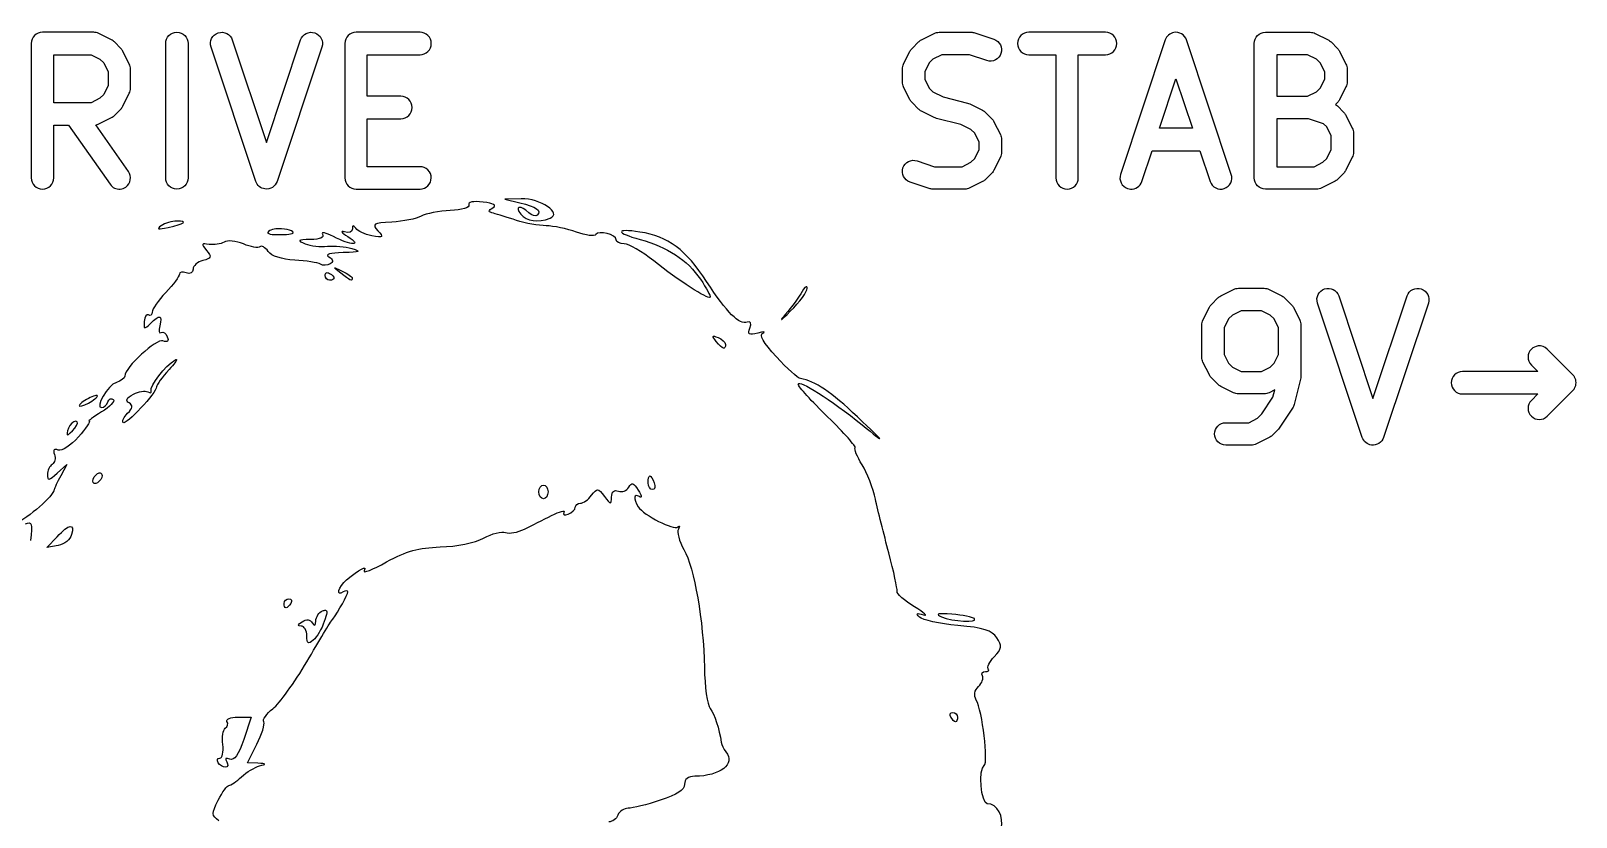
# Model space of a CAD drawing. Header units: millimetres. Extents: x 3 to 110, y 3 to 41.
# Drawn here: x 75.32 to 109.82, y 23.66 to 41.21 of the extents above; entities that cross this region are included whole.
import ezdxf

# ---------------------------------------------------------------- set-up
doc = ezdxf.new("R2010")
doc.units = ezdxf.units.MM
doc.layers.add('1', color=7, linetype='CONTINUOUS')

msp = doc.modelspace()

# ---------------------------------------------------------------- linework, layer by layer
at = {"layer": '1', "color": 7}
for points in [[(76.725377, 41.178128), (75.582813, 41.178128), (75.582813, 41.178128)], [(77.123286, 41.008632), (76.837516, 41.151776)], [(84.011229, 41.178128), (82.582895, 41.178128), (82.582895, 41.178128)], [(95.203892, 41.008817), (95.489642, 41.151565)], [(95.601369, 41.177918), (96.315613, 41.177918)], [(96.394587, 41.165119), (96.823336, 41.022366)], [(99.3157, 41.178128), (98.45839, 41.178128), (97.601596, 41.178128), (97.601596, 41.178128)], [(102.88709, 41.177918), (103.88709, 41.177918)], [(103.998811, 41.151565), (104.284561, 41.008817)], [(75.3327, 40.928015), (75.3327, 39.356537), (75.3327, 37.927687)], [(77.331024, 40.818978), (77.188399, 40.962122)], [(77.520676, 40.468095), (77.37805, 40.753868)], [(78.332883, 37.927926), (78.332883, 40.927921)], [(78.832879, 40.927921), (78.832879, 37.927926)], [(80.345701, 37.848873), (79.345707, 40.848864)], [(79.820046, 41.006973), (80.582873, 38.7185), (81.3457, 41.006973)], [(81.82004, 40.848864), (80.820045, 37.848873)], [(82.332781, 40.928015), (82.332781, 39.499681), (82.332781, 37.927687)], [(94.806474, 40.468141), (94.949225, 40.753891)], [(94.995935, 40.81879), (95.138683, 40.961789)], [(100.649986, 41.00708), (99.650047, 38.006752)], [(102.124312, 38.006752), (101.124373, 41.00708)], [(102.637094, 37.927926), (102.637094, 39.499424), (102.637094, 40.927921)], [(104.349613, 40.961947), (104.492617, 40.818942)], [(104.539488, 40.753891), (104.682233, 40.468141)], [(83.58283, 39.749279), (82.833008, 39.749279), (82.833008, 40.677901), (84.011229, 40.677901)], [(96.665394, 40.547973), (96.275088, 40.677919), (95.660335, 40.677919), (95.463777, 40.579728), (95.378413, 40.494216), (95.280118, 40.297451), (95.280118, 40.129686), (95.378385, 39.933159), (95.463777, 39.847617), (95.688602, 39.735304), (96.233549, 39.598946)], [(97.601596, 40.677901), (98.208792, 40.677901), (98.208792, 37.927687)], [(98.708504, 37.927687), (98.708504, 40.677901), (99.3157, 40.677901)], [(77.547031, 39.928079), (77.547031, 40.356475)], [(94.780122, 40.070672), (94.780122, 40.356422)], [(104.708586, 40.356422), (104.708586, 40.070672)], [(77.37805, 39.530686), (77.520676, 39.816456)], [(94.949263, 39.673371), (94.806512, 39.958866)], [(104.682195, 39.958866), (104.539447, 39.673371)], [(77.18788, 39.322432), (77.331024, 39.465058)], [(95.138683, 39.465551), (94.995935, 39.608555)], [(95.489642, 39.275777), (95.203892, 39.418528)], [(96.284587, 39.580069), (96.570337, 39.437319)], [(96.635549, 39.390296), (96.778294, 39.247291)], [(104.492617, 39.608398), (104.450641, 39.566422)], [(104.492617, 39.533199), (104.635363, 39.390448)], [(75.832927, 37.927687), (75.832927, 39.106423), (76.166756, 39.106423), (77.09228, 37.784543)], [(77.502073, 38.071347), (76.773437, 39.112108)], [(76.837516, 39.132778), (77.123286, 39.275922)], [(84.011229, 38.1778), (82.833008, 38.1778), (82.833008, 39.249567), (83.58283, 39.249567)], [(95.109135, 38.307858), (95.499162, 38.177927), (96.113897, 38.177927), (96.310455, 38.276119), (96.395882, 38.361696), (96.494366, 38.55849), (96.494366, 38.725858), (96.395882, 38.922652), (96.310455, 39.008229), (96.085629, 39.120543), (95.540681, 39.2569)], [(96.824928, 39.182555), (96.96793, 38.896805)], [(104.682233, 39.325396), (104.824984, 39.039647)], [(96.994364, 38.784923), (96.994364, 38.499425)], [(104.851336, 38.927925), (104.851336, 38.499425)], [(96.96793, 38.387546), (96.824928, 38.101796)], [(100.124435, 37.848622), (100.353362, 38.534883), (101.420997, 38.534883), (101.649922, 37.848622)], [(104.824984, 38.387706), (104.682233, 38.101956)], [(96.778294, 38.037057), (96.635549, 37.894057)], [(104.635523, 38.037057), (104.492775, 37.894057)], [(82.582895, 37.678089), (84.011229, 37.678089)], [(95.379604, 37.690743), (94.951104, 37.833491)], [(96.172868, 37.677929), (95.458618, 37.677929)], [(96.570337, 37.847029), (96.284587, 37.704281)], [(104.030089, 37.677929), (102.88709, 37.677929)], [(104.427565, 37.847029), (104.141816, 37.704281)], [(86.268656, 37.46267), (85.903293, 37.451819), (86.238679, 37.372754)], [(101.680351, 35.10395), (101.823347, 35.246954)], [(101.888321, 35.293786), (102.173819, 35.436532)], [(102.285622, 35.462925), (102.857121, 35.462925)], [(102.968843, 35.436572), (103.254592, 35.293824)], [(103.319804, 35.246796), (103.462555, 35.103797)], [(104.522785, 35.29198), (105.285612, 33.003507), (106.048439, 35.29198)], [(101.490732, 34.753148), (101.633478, 35.038898)], [(103.509186, 35.039058), (103.652186, 34.753308)], [(105.04844, 32.133881), (104.048446, 35.133871)], [(106.522778, 35.133871), (105.522784, 32.133881)], [(101.464375, 33.927179), (101.464375, 34.641429)], [(103.678617, 34.641429), (103.678617, 33.926676), (103.678617, 33.498682)], [(101.633478, 33.529708), (101.490732, 33.815457)], [(109.748125, 33.532611), (109.177103, 34.104151)], [(101.823507, 33.321746), (101.680503, 33.464496)], [(108.823119, 33.750685), (108.96833, 33.605476), (107.285748, 33.605476)], [(109.788434, 33.479901), (109.787916, 33.480935), (109.786367, 33.483518)], [(102.173659, 33.132155), (101.888163, 33.275152)], [(102.000126, 32.462935), (102.512403, 32.462935), (102.709062, 32.561182), (102.805816, 32.657933), (103.053595, 33.029816), (103.094964, 33.195147), (102.969005, 33.132114)], [(103.671142, 33.437996), (103.528142, 32.866497)], [(109.177103, 32.607605), (109.748125, 33.179145)], [(109.785849, 33.22772), (109.787916, 33.230821), (109.78895, 33.233923)], [(109.812722, 33.29025), (109.812722, 33.290765), (109.812722, 33.291799)], [(109.82099, 33.352261), (109.821505, 33.355878), (109.82099, 33.359495)], [(102.857121, 33.105683), (102.285622, 33.105683)], [(103.49367, 32.788565), (103.208171, 32.36007)], [(107.285748, 33.105765), (108.967812, 33.105765), (108.823119, 32.961071)], [(102.968843, 32.132036), (102.683093, 31.989289)], [(103.176899, 32.321911), (103.033895, 32.178907)], [(102.571371, 31.962936), (102.000126, 31.962936)], [(75.910628, 31.335919), (76.128724, 31.529189), (75.990215, 31.27546)], [(75.931821, 29.723617), (75.681711, 29.675558), (75.908062, 29.916887)], [(79.943985, 25.890264), (80.244736, 25.890264), (80.077811, 25.395206)], [(80.389436, 24.862939), (80.158429, 24.874308), (80.367714, 25.284618)]]:
    msp.add_lwpolyline(points, dxfattribs=at)
for points in [[(100.842738, 41.173996)], [(75.832927, 40.677901), (76.666467, 40.677901), (76.863353, 40.579718), (76.949136, 40.493935), (77.047322, 40.297565), (77.047322, 39.986989), (76.949136, 39.790101), (76.863353, 39.704836), (76.666467, 39.60665), (75.832927, 39.60665), (75.832927, 40.677901)], [(103.137092, 39.749421), (103.828121, 39.749421), (104.02478, 39.847668), (104.110378, 39.933263), (104.20859, 40.129686), (104.20859, 40.297451), (104.110348, 40.494112), (104.02478, 40.579672), (103.828121, 40.677919), (103.137092, 40.677919)], [(100.887178, 40.137367), (101.254599, 39.03511), (100.51976, 39.03511), (100.887178, 40.137367)], [(103.137092, 38.177927), (103.971123, 38.177927), (104.167681, 38.276119), (104.253045, 38.36163), (104.35134, 38.558396), (104.35134, 38.868956), (104.253093, 39.065616), (104.180777, 39.137932), (103.846496, 39.249425), (103.137092, 39.249425)], [(78.58288, 37.677929)], [(80.548296, 37.680385)], [(85.169499, 37.389806)], [(86.268656, 37.46267)], [(78.579715, 36.963476)], [(80.79147, 36.789327)], [(82.101976, 35.922199)], [(81.920076, 35.809026)], [(92.646561, 35.4969)], [(102.344733, 33.605679), (102.798056, 33.605679), (102.994748, 33.704114), (103.080186, 33.789552), (103.178621, 33.986247), (103.178621, 34.582364), (103.080135, 34.779158), (102.994713, 34.864735), (102.798152, 34.962926), (102.344639, 34.962926), (102.148216, 34.864715), (102.06262, 34.77912), (101.964378, 34.582458), (101.964378, 33.986148), (102.062569, 33.789588), (102.14818, 33.704129)], [(90.552625, 34.388959)], [(108.971947, 34.175464)], [(78.574556, 33.871162)], [(76.750388, 33.064496)], [(76.3256, 32.494505)], [(105.251035, 31.965392)], [(76.881648, 31.340571)], [(86.766813, 31.071855)], [(88.763065, 31.099242)], [(89.143403, 31.27546)], [(76.198468, 30.147362)], [(81.083438, 28.531961)], [(81.900444, 28.277197)], [(95.595709, 28.19348)], [(79.943985, 25.890264)], [(95.904742, 25.992068)]]:
    msp.add_lwpolyline(points, close=True, dxfattribs=at)
for points in [[(75.40593, 41.104898), (75.35902, 41.057988), (75.332676, 40.994356), (75.3327, 40.928015)], [(75.582813, 41.178128), (75.516472, 41.178152), (75.452841, 41.151809), (75.40593, 41.104898)], [(76.837516, 41.151776), (76.802697, 41.169169), (76.764298, 41.178192), (76.725377, 41.178128)], [(78.332883, 40.927921), (78.332884, 41.06599), (78.444811, 41.177916), (78.58288, 41.177918)], [(78.58288, 41.177918), (78.720949, 41.177918), (78.832877, 41.065991), (78.832879, 40.927921)], [(79.345707, 40.848864), (79.302046, 40.979849), (79.372837, 41.121427), (79.503821, 41.165088)], [(79.503821, 41.165088), (79.634807, 41.208748), (79.776385, 41.137958), (79.820046, 41.006973)], [(81.3457, 41.006973), (81.389361, 41.137958), (81.53094, 41.208748), (81.661925, 41.165088)], [(81.661925, 41.165088), (81.79291, 41.121427), (81.8637, 40.979849), (81.82004, 40.848864)], [(82.406011, 41.104898), (82.359101, 41.057988), (82.332757, 40.994356), (82.332781, 40.928015)], [(82.582895, 41.178128), (82.516553, 41.178152), (82.452922, 41.151809), (82.406011, 41.104898)], [(84.188119, 41.104905), (84.141207, 41.151817), (84.077572, 41.178159), (84.011229, 41.178128)], [(84.261342, 40.928015), (84.261373, 40.994358), (84.235031, 41.057993), (84.188119, 41.104905)], [(95.489642, 41.151565), (95.524336, 41.168896), (95.562587, 41.177917), (95.601369, 41.177918)], [(96.315613, 41.177918), (96.342454, 41.177918), (96.36912, 41.173596), (96.394587, 41.165119)], [(97.424705, 41.104905), (97.377793, 41.057993), (97.351452, 40.994358), (97.351482, 40.928015)], [(97.601596, 41.178128), (97.535252, 41.178159), (97.471617, 41.151817), (97.424705, 41.104905)], [(99.49259, 41.104905), (99.445679, 41.151817), (99.382044, 41.178159), (99.3157, 41.178128)], [(99.565814, 40.928015), (99.565844, 40.994358), (99.539502, 41.057993), (99.49259, 41.104905)], [(100.842738, 41.173996), (100.752813, 41.157762), (100.678907, 41.093762), (100.649986, 41.00708)], [(101.124373, 41.00708), (101.085037, 41.12499), (100.965056, 41.196099), (100.842738, 41.173996)], [(102.637094, 40.927921), (102.637109, 41.065984), (102.749027, 41.177902), (102.88709, 41.177918)], [(103.88709, 41.177918), (103.92587, 41.177917), (103.964119, 41.168895), (103.998811, 41.151565)], [(77.188399, 40.962122), (77.169332, 40.98102), (77.147346, 40.996725), (77.123286, 41.008632)], [(77.37805, 40.753868), (77.365986, 40.777963), (77.350106, 40.79995), (77.331024, 40.818978)], [(84.011229, 40.677901), (84.077572, 40.677871), (84.141207, 40.704213), (84.188119, 40.751124)], [(84.188119, 40.751124), (84.235031, 40.798036), (84.261373, 40.861671), (84.261342, 40.928015)], [(94.949225, 40.753891), (94.961212, 40.777889), (94.976984, 40.799803), (94.995935, 40.81879)], [(95.138683, 40.961789), (95.15774, 40.98088), (95.179761, 40.996762), (95.203892, 41.008817)], [(96.823336, 41.022366), (96.954337, 40.978752), (97.025179, 40.837198), (96.981565, 40.706197)], [(97.351482, 40.928015), (97.351452, 40.861671), (97.377793, 40.798036), (97.424705, 40.751124)], [(97.424705, 40.751124), (97.471617, 40.704213), (97.535252, 40.677871), (97.601596, 40.677901)], [(99.3157, 40.677901), (99.382044, 40.677871), (99.445679, 40.704213), (99.49259, 40.751124)], [(99.49259, 40.751124), (99.539502, 40.798036), (99.565844, 40.861671), (99.565814, 40.928015)], [(104.284561, 41.008817), (104.308625, 40.996795), (104.330592, 40.980968), (104.349613, 40.961947)], [(104.492617, 40.818942), (104.511639, 40.799921), (104.527466, 40.777955), (104.539488, 40.753891)], [(77.547031, 40.356475), (77.547013, 40.395221), (77.537991, 40.433433), (77.520676, 40.468095)], [(94.780122, 40.356422), (94.780123, 40.395201), (94.789145, 40.433449), (94.806474, 40.468141)], [(96.981565, 40.706197), (96.937949, 40.575196), (96.796394, 40.504357), (96.665394, 40.547973)], [(104.682233, 40.468141), (104.699562, 40.433449), (104.708584, 40.395201), (104.708586, 40.356422)], [(94.806512, 39.958866), (94.789157, 39.993581), (94.780121, 40.03186), (94.780122, 40.070672)], [(104.708586, 40.070672), (104.708586, 40.03186), (104.699551, 39.993581), (104.682195, 39.958866)], [(77.520676, 39.816456), (77.537991, 39.851119), (77.547014, 39.889332), (77.547031, 39.928079)], [(83.832944, 39.499681), (83.832722, 39.637639), (83.720789, 39.749342), (83.58283, 39.749279)], [(94.995935, 39.608555), (94.977005, 39.62752), (94.961246, 39.649404), (94.949263, 39.673371)], [(104.539447, 39.673371), (104.52743, 39.649337), (104.511617, 39.627398), (104.492617, 39.608398)], [(77.331024, 39.465058), (77.350151, 39.484242), (77.366034, 39.506407), (77.37805, 39.530686)], [(83.759721, 39.32279), (83.806633, 39.369702), (83.832974, 39.433337), (83.832944, 39.499681)], [(95.203892, 39.418528), (95.179762, 39.430582), (95.15774, 39.446462), (95.138683, 39.465551)], [(96.233549, 39.598946), (96.251198, 39.59453), (96.268312, 39.5882), (96.284587, 39.580069)], [(96.570337, 39.437319), (96.594468, 39.425265), (96.61649, 39.409385), (96.635549, 39.390296)], [(104.450641, 39.566422), (104.465782, 39.556881), (104.479855, 39.545743), (104.492617, 39.533199)], [(104.635363, 39.390448), (104.654384, 39.371427), (104.670211, 39.34946), (104.682233, 39.325396)], [(76.773437, 39.112108), (76.795631, 39.116077), (76.817186, 39.12303), (76.837516, 39.132778)], [(77.123286, 39.275922), (77.147163, 39.287877), (77.168971, 39.303579), (77.18788, 39.322432)], [(83.58283, 39.249567), (83.649174, 39.249537), (83.712809, 39.275878), (83.759721, 39.32279)], [(95.540681, 39.2569), (95.523032, 39.261317), (95.505917, 39.267647), (95.489642, 39.275777)], [(96.778294, 39.247291), (96.797204, 39.228348), (96.812949, 39.206491), (96.824928, 39.182555)], [(104.824984, 39.039647), (104.842313, 39.004954), (104.851335, 38.966705), (104.851336, 38.927925)], [(96.96793, 38.896805), (96.985312, 38.86207), (96.994363, 38.823764), (96.994364, 38.784923)], [(94.792936, 38.14969), (94.836575, 38.280683), (94.978142, 38.351497), (95.109135, 38.307858)], [(96.994364, 38.499425), (96.994362, 38.460585), (96.985312, 38.422279), (96.96793, 38.387546)], [(104.851336, 38.499425), (104.851335, 38.460645), (104.842313, 38.422398), (104.824984, 38.387706)], [(77.5435, 37.884454), (77.555034, 37.949781), (77.540131, 38.017013), (77.502073, 38.071347)], [(84.188119, 38.104577), (84.141207, 38.151489), (84.077572, 38.177831), (84.011229, 38.1778)], [(84.261342, 37.927687), (84.261373, 37.99403), (84.235031, 38.057665), (84.188119, 38.104577)], [(94.951104, 37.833491), (94.820111, 37.87713), (94.749297, 38.018697), (94.792936, 38.14969)], [(96.824928, 38.101796), (96.812949, 38.077859), (96.797204, 38.056001), (96.778294, 38.037057)], [(99.650047, 38.006752), (99.606702, 37.875908), (99.677438, 37.734667), (99.808177, 37.691007)], [(101.966182, 37.691007), (102.096921, 37.734667), (102.167657, 37.875908), (102.124312, 38.006752)], [(104.682233, 38.101956), (104.670246, 38.077957), (104.654474, 38.056044), (104.635523, 38.037057)], [(75.3327, 37.927687), (75.332921, 37.789728), (75.444854, 37.678026), (75.582813, 37.678089)], [(75.582813, 37.678089), (75.720772, 37.678026), (75.832705, 37.789728), (75.832927, 37.927687)], [(77.09228, 37.784543), (77.143617, 37.711375), (77.230112, 37.671182), (77.31914, 37.679123)], [(77.31914, 37.679123), (77.362768, 37.682876), (77.404645, 37.698023), (77.44058, 37.723047)], [(77.44058, 37.723047), (77.494942, 37.761064), (77.531967, 37.819128), (77.5435, 37.884454)], [(78.58288, 37.677929), (78.444811, 37.67793), (78.332884, 37.789857), (78.332883, 37.927926)], [(78.832879, 37.927926), (78.832877, 37.789856), (78.720949, 37.677929), (78.58288, 37.677929)], [(80.548296, 37.680385), (80.454248, 37.693517), (80.375756, 37.758794), (80.345701, 37.848873)], [(80.820045, 37.848873), (80.781904, 37.73456), (80.667647, 37.663719), (80.548296, 37.680385)], [(82.332781, 37.927687), (82.333016, 37.789734), (82.444941, 37.67804), (82.582895, 37.678089)], [(84.011229, 37.678089), (84.149187, 37.678026), (84.261121, 37.789728), (84.261342, 37.927687)], [(95.458618, 37.677929), (95.431763, 37.677929), (95.405083, 37.682256), (95.379604, 37.690743)], [(96.284587, 37.704281), (96.249895, 37.686952), (96.211647, 37.67793), (96.172868, 37.677929)], [(96.635549, 37.894057), (96.616491, 37.874966), (96.594469, 37.859085), (96.570337, 37.847029)], [(98.208792, 37.927687), (98.209013, 37.789929), (98.320633, 37.67831), (98.45839, 37.678089)], [(98.45839, 37.678089), (98.596349, 37.678026), (98.708282, 37.789728), (98.708504, 37.927687)], [(99.808177, 37.691007), (99.828903, 37.684092), (99.850447, 37.679923), (99.872256, 37.678607)], [(99.872256, 37.678607), (99.985085, 37.67175), (100.088478, 37.741456), (100.124435, 37.848622)], [(101.649922, 37.848622), (101.693792, 37.717819), (101.83533, 37.64728), (101.966182, 37.691007)], [(102.88709, 37.677929), (102.749027, 37.677944), (102.637109, 37.789863), (102.637094, 37.927926)], [(104.141816, 37.704281), (104.107121, 37.686951), (104.068871, 37.677929), (104.030089, 37.677929)], [(104.492775, 37.894057), (104.473718, 37.874966), (104.451697, 37.859085), (104.427565, 37.847029)], [(85.102321, 37.324176), (85.125287, 37.263063), (84.951086, 37.209993), (84.686846, 37.198087)], [(85.169499, 37.389806), (85.114809, 37.378762), (85.09015, 37.356511), (85.102321, 37.324176)], [(85.418048, 37.38774), (85.308881, 37.400485), (85.224188, 37.40085), (85.169499, 37.389806)], [(85.638208, 37.262682), (85.729277, 37.318956), (85.656966, 37.35985), (85.418048, 37.38774)], [(85.652151, 37.137108), (85.530655, 37.171194), (85.528088, 37.194621), (85.638208, 37.262682)], [(86.440212, 37.149512), (86.265111, 37.324552), (86.109747, 37.297117), (86.25884, 37.117471)], [(86.238679, 37.372754), (86.614942, 37.283653), (86.73247, 37.200955), (86.629865, 37.098352)], [(86.913048, 37.027555), (87.19766, 37.136767), (86.69691, 37.474867), (86.268656, 37.46267)], [(78.579715, 36.963476), (78.472612, 36.962621), (78.31627, 36.915295), (78.23245, 36.858574)], [(78.384903, 36.823434), (78.758494, 36.906995), (78.839668, 36.965592), (78.579715, 36.963476)], [(83.3815, 36.941256), (82.966184, 36.916753), (82.936498, 36.898322), (83.070403, 36.749536)], [(84.036237, 37.073031), (83.928525, 37.015379), (83.633912, 36.956152), (83.3815, 36.941256)], [(84.686846, 37.198087), (84.436577, 37.18681), (84.143975, 37.130687), (84.036237, 37.073031)], [(86.164278, 36.97898), (85.964729, 37.04275), (85.73441, 37.114063), (85.652151, 37.137108)], [(86.824677, 36.858574), (86.661006, 36.861026), (86.363826, 36.915208), (86.164278, 36.97898)], [(86.25884, 37.117471), (86.391925, 36.957118), (86.640501, 36.922965), (86.913048, 37.027555)], [(86.629865, 37.098352), (86.591685, 37.060167), (86.506331, 37.083387), (86.440212, 37.149512)], [(78.23245, 36.858574), (78.121166, 36.783255), (78.162309, 36.773642), (78.384903, 36.823434)], [(80.656586, 36.750571), (80.562606, 36.691019), (80.624333, 36.662745), (80.848832, 36.661687)], [(80.79147, 36.789327), (80.736622, 36.783218), (80.688124, 36.770542), (80.656586, 36.750571)], [(81.179058, 36.698893), (81.179058, 36.768182), (80.956067, 36.80766), (80.79147, 36.789327)], [(80.848832, 36.661687), (81.030442, 36.660832), (81.179058, 36.677461), (81.179058, 36.698893)], [(81.834298, 36.668405), (81.87761, 36.598338), (81.780243, 36.556235), (81.56609, 36.552134)], [(82.077185, 36.617761), (81.906159, 36.706195), (81.796912, 36.728899), (81.834298, 36.668405)], [(82.398098, 36.61983), (82.733933, 36.413915), (82.474747, 36.412167), (82.077185, 36.617761)], [(82.322136, 36.721115), (82.224346, 36.751161), (82.258398, 36.705528), (82.398098, 36.61983)], [(82.501444, 36.790361), (82.500544, 36.719591), (82.423762, 36.689894), (82.322136, 36.721115)], [(82.577406, 36.802247), (82.525283, 36.880452), (82.501444, 36.87693), (82.501444, 36.790361)], [(82.935016, 36.637914), (82.779362, 36.666814), (82.618469, 36.740723), (82.577406, 36.802247)], [(83.070403, 36.749536), (83.203806, 36.601283), (83.190233, 36.590533), (82.935016, 36.637914)], [(87.504761, 36.718014), (87.294577, 36.793015), (86.988348, 36.856192), (86.824677, 36.858574)], [(87.936772, 36.662203), (87.909414, 36.617933), (87.714946, 36.643013), (87.504761, 36.718014)], [(88.392543, 36.546448), (88.392543, 36.665507), (88.000378, 36.765144), (87.936772, 36.662203)], [(88.921206, 36.719048), (88.367275, 36.807639), (88.370186, 36.700917), (88.925863, 36.553165)], [(90.409486, 35.61679), (89.947259, 36.325386), (89.551946, 36.618189), (88.921206, 36.719048)], [(79.304223, 36.443612), (79.130656, 36.472256), (79.123248, 36.455696), (79.244797, 36.309254)], [(79.244797, 36.309254), (79.365791, 36.163435), (79.355208, 36.134548), (79.163676, 36.084462)], [(79.635481, 36.494772), (79.562271, 36.448885), (79.413363, 36.425594), (79.304223, 36.443612)], [(80.070587, 36.452915), (79.90099, 36.52317), (79.710278, 36.541653), (79.635481, 36.494772)], [(80.435421, 36.390902), (80.400814, 36.35631), (80.23664, 36.384131), (80.070587, 36.452915)], [(80.620947, 36.286), (80.553557, 36.378176), (80.470002, 36.425496), (80.435421, 36.390902)], [(81.212634, 36.092212), (80.918311, 36.108825), (80.697834, 36.180876), (80.620947, 36.286)], [(81.56609, 36.552134), (81.275498, 36.546567), (81.259385, 36.533724), (81.446737, 36.458082)], [(81.446737, 36.458082), (81.565958, 36.409939), (81.789054, 36.384356), (81.94283, 36.401237)], [(82.296815, 36.260677), (81.999424, 36.253986), (81.887796, 36.219812), (81.977437, 36.163009)], [(81.94283, 36.401237), (82.096579, 36.418114), (82.341874, 36.39585), (82.488003, 36.351627)], [(82.488003, 36.351627), (82.713613, 36.283346), (82.685117, 36.269408), (82.296815, 36.260677)], [(88.57238, 36.456532), (88.473558, 36.456532), (88.392543, 36.497087), (88.392543, 36.546448)], [(89.229181, 36.075675), (88.966609, 36.285225), (88.671175, 36.456532), (88.57238, 36.456532)], [(88.925863, 36.553165), (89.526652, 36.393421), (89.98139, 36.09331), (90.272538, 35.664849)], [(78.943517, 35.889126), (78.943517, 35.808658), (78.880758, 35.776363), (78.791593, 35.810576)], [(79.163676, 36.084462), (79.042709, 36.052834), (78.943517, 35.964672), (78.943517, 35.889126)], [(81.78625, 36.001261), (81.728994, 36.036652), (81.470708, 36.077633), (81.212634, 36.092212)], [(82.002758, 36.006431), (81.940925, 35.968202), (81.843532, 35.965876), (81.78625, 36.001261)], [(81.977437, 36.163009), (82.073534, 36.10212), (82.081154, 36.054876), (82.002758, 36.006431)], [(82.239956, 35.801792), (82.145262, 35.877656), (82.097902, 35.91606), (82.101976, 35.922199)], [(82.101976, 35.922199), (82.106051, 35.928334), (82.161217, 35.902524), (82.270966, 35.849335)], [(90.485447, 35.264874), (90.43433, 35.213756), (89.780493, 35.635697), (89.229181, 36.075675)], [(78.638638, 35.782155), (78.6384, 35.734268), (78.501134, 35.548872), (78.333732, 35.370294)], [(78.791593, 35.810576), (78.707773, 35.842739), (78.638902, 35.830044), (78.638638, 35.782155)], [(81.890125, 35.751667), (81.890125, 35.781253), (81.901661, 35.800906), (81.920076, 35.809026)], [(81.99191, 35.64418), (81.93603, 35.64418), (81.890125, 35.69249), (81.890125, 35.751667)], [(81.920076, 35.809026), (81.938491, 35.817148), (81.96397, 35.813891), (81.99191, 35.796625)], [(81.99191, 35.796625), (82.04779, 35.762089), (82.093192, 35.713252), (82.093192, 35.688619)], [(82.093192, 35.688619), (82.093192, 35.663976), (82.04779, 35.64418), (81.99191, 35.64418)], [(82.499883, 35.691204), (82.499883, 35.613459), (82.447257, 35.635719), (82.239956, 35.801792)], [(82.270966, 35.849335), (82.396695, 35.788407), (82.499883, 35.717186), (82.499883, 35.691204)], [(90.272538, 35.664849), (90.408877, 35.464189), (90.504762, 35.284188), (90.485447, 35.264874)], [(91.318461, 34.705736), (91.135793, 34.644842), (90.86941, 34.91173), (90.409486, 35.61679)], [(78.333732, 35.370294), (78.166357, 35.191714), (78.029383, 34.994803), (78.029383, 34.932595)], [(92.541654, 35.389932), (92.480112, 35.278172), (92.310171, 35.047402), (92.163883, 34.877302)], [(92.278606, 34.94965), (92.488156, 35.159496), (92.659023, 35.390265), (92.656377, 35.462279)], [(92.646561, 35.4969), (92.628411, 35.512897), (92.587798, 35.473752), (92.541654, 35.389932)], [(92.656377, 35.462279), (92.655954, 35.480281), (92.652594, 35.491569), (92.646561, 35.4969)], [(101.823347, 35.246954), (101.842348, 35.265955), (101.864287, 35.281768), (101.888321, 35.293786)], [(102.173819, 35.436532), (102.208533, 35.453888), (102.246811, 35.462924), (102.285622, 35.462925)], [(102.857121, 35.462925), (102.895901, 35.462924), (102.93415, 35.453902), (102.968843, 35.436572)], [(103.254592, 35.293824), (103.278724, 35.281769), (103.300746, 35.265888), (103.319804, 35.246796)], [(104.048446, 35.133871), (104.004785, 35.264856), (104.075576, 35.406434), (104.20656, 35.450095)], [(104.20656, 35.450095), (104.337546, 35.493755), (104.479124, 35.422965), (104.522785, 35.29198)], [(106.048439, 35.29198), (106.0921, 35.422965), (106.233678, 35.493755), (106.364664, 35.450095)], [(106.364664, 35.450095), (106.495648, 35.406434), (106.566439, 35.264856), (106.522778, 35.133871)], [(77.948764, 34.869034), (77.904499, 34.8964), (77.861875, 34.830206), (77.853673, 34.721756)], [(78.029383, 34.932595), (78.029383, 34.870306), (77.993055, 34.841665), (77.948764, 34.869034)], [(77.992156, 34.67783), (78.200541, 34.886211), (78.266475, 34.870367), (78.203002, 34.627705)], [(92.163883, 34.877302), (92.015716, 34.705043), (92.06641, 34.737139), (92.278606, 34.94965)], [(101.633478, 35.038898), (101.645501, 35.062962), (101.661329, 35.084928), (101.680351, 35.10395)], [(103.462555, 35.103797), (103.481464, 35.084853), (103.497208, 35.062995), (103.509186, 35.039058)], [(77.853673, 34.721756), (77.840417, 34.545904), (77.85534, 34.541004), (77.992156, 34.67783)], [(78.203002, 34.627705), (78.173766, 34.515868), (78.186598, 34.447045), (78.231418, 34.474742)], [(78.231418, 34.474742), (78.276239, 34.502436), (78.338468, 34.459277), (78.369398, 34.378624)], [(91.374288, 34.57396), (91.41678, 34.684707), (91.396883, 34.731877), (91.318461, 34.705736)], [(91.552034, 34.462857), (91.352354, 34.412414), (91.320022, 34.432575), (91.374288, 34.57396)], [(91.665223, 34.464923), (91.737216, 34.497821), (91.686231, 34.496731), (91.552034, 34.462857)], [(101.464375, 34.641429), (101.464378, 34.680209), (101.473401, 34.718456), (101.490732, 34.753148)], [(103.652186, 34.753308), (103.669566, 34.718574), (103.678616, 34.680269), (103.678617, 34.641429)], [(78.272243, 34.290774), (78.126246, 34.346797), (77.419598, 33.694965), (77.419598, 33.504259)], [(78.369398, 34.378624), (78.407683, 34.278881), (78.376515, 34.250754), (78.272243, 34.290774)], [(90.625994, 34.274754), (90.57231, 34.339442), (90.547042, 34.375761), (90.552625, 34.388959)], [(90.552625, 34.388959), (90.558208, 34.402159), (90.594535, 34.392459), (90.664253, 34.365704)], [(90.831152, 34.210677), (90.831152, 34.080024), (90.772308, 34.098454), (90.625994, 34.274754)], [(90.664253, 34.365704), (90.755984, 34.330507), (90.831152, 34.260578), (90.831152, 34.210677)], [(91.967509, 33.934725), (91.669192, 34.25844), (91.57508, 34.42387), (91.665223, 34.464923)], [(108.971947, 34.175464), (108.915696, 34.169225), (108.863226, 34.144083), (108.823119, 34.104151)], [(109.177103, 34.104151), (109.123155, 34.157938), (109.047626, 34.184192), (108.971947, 34.175464)], [(78.006628, 33.174565), (77.972286, 33.280067), (78.329499, 33.742503), (78.537355, 33.861343)], [(78.574556, 33.871162), (78.586647, 33.856604), (78.525476, 33.77143), (78.410223, 33.647404)], [(78.537355, 33.861343), (78.55831, 33.873326), (78.570534, 33.876017), (78.574556, 33.871162)], [(92.504957, 33.4469), (92.447833, 33.456729), (92.205898, 33.676079), (91.967509, 33.934725)], [(101.490732, 33.815457), (101.473401, 33.85015), (101.464377, 33.888398), (101.464375, 33.927179)], [(108.823119, 34.104151), (108.725546, 34.00653), (108.725546, 33.848306), (108.823119, 33.750685)], [(77.419598, 33.504259), (77.419598, 33.459169), (77.335276, 33.395963), (77.232009, 33.363183)], [(78.410223, 33.647404), (78.256554, 33.482034), (78.131168, 33.3095), (78.131168, 33.263449)], [(101.680503, 33.464496), (101.661413, 33.483554), (101.645532, 33.505576), (101.633478, 33.529708)], [(103.678617, 33.498682), (103.678617, 33.478224), (103.676107, 33.457843), (103.671142, 33.437996)], [(107.285748, 33.605476), (107.147789, 33.605539), (107.035856, 33.493837), (107.035634, 33.355878)], [(109.786367, 33.483518), (109.775714, 33.501411), (109.762867, 33.517903), (109.748125, 33.532611)], [(109.812722, 33.420473), (109.807214, 33.441244), (109.799051, 33.461218), (109.788434, 33.479901)], [(77.232009, 33.363183), (77.036561, 33.301155), (76.74589, 32.799394), (76.905408, 32.799394)], [(78.131168, 33.263449), (78.131168, 33.135796), (77.443649, 32.402758), (77.381869, 32.464533)], [(77.611315, 33.098085), (77.73178, 33.162548), (77.87611, 33.186503), (77.932228, 33.151827)], [(77.932228, 33.151827), (77.988319, 33.117153), (78.021974, 33.127419), (78.006628, 33.174565)], [(92.456379, 33.320292), (92.456379, 33.441235), (93.185067, 32.978707), (93.879042, 32.41699)], [(93.115244, 32.589588), (92.752792, 32.941496), (92.456379, 33.27027), (92.456379, 33.320292)], [(93.77723, 32.593207), (93.189909, 33.152332), (92.836029, 33.389925), (92.504957, 33.4469)], [(101.888163, 33.275152), (101.864259, 33.287126), (101.842429, 33.302857), (101.823507, 33.321746)], [(102.285622, 33.105683), (102.24675, 33.105684), (102.208414, 33.114748), (102.173659, 33.132155)], [(102.969005, 33.132114), (102.93427, 33.114733), (102.895963, 33.105683), (102.857121, 33.105683)], [(107.035634, 33.355878), (107.035604, 33.289535), (107.061945, 33.2259), (107.108857, 33.178988)], [(107.108857, 33.178988), (107.155769, 33.132076), (107.219404, 33.105734), (107.285748, 33.105765)], [(109.748125, 33.179145), (109.762651, 33.193722), (109.775321, 33.210038), (109.785849, 33.22772)], [(109.78895, 33.233923), (109.799148, 33.251655), (109.807132, 33.270572), (109.812722, 33.29025)], [(109.82099, 33.359495), (109.820755, 33.380084), (109.817978, 33.400565), (109.812722, 33.420473)], [(109.812722, 33.291799), (109.817936, 33.31154), (109.820713, 33.331845), (109.82099, 33.352261)], [(76.60672, 33.002483), (76.49496, 32.942671), (76.403626, 32.870742), (76.403626, 32.842802)], [(76.403626, 32.842802), (76.403626, 32.814862), (76.49496, 32.840868), (76.60672, 32.900679)], [(76.750388, 33.064496), (76.713558, 33.053992), (76.6626, 33.032389), (76.60672, 33.002483)], [(76.60672, 32.900679), (76.71848, 32.960491), (76.810316, 33.03242), (76.810316, 33.06036)], [(76.810316, 33.06036), (76.810316, 33.07433), (76.787218, 33.074997), (76.750388, 33.064496)], [(77.16327, 32.982329), (77.205154, 32.943431), (77.085562, 32.817838), (76.897655, 32.703276)], [(76.905408, 32.799394), (76.955414, 32.799394), (77.016956, 32.856153), (77.041827, 32.926002)], [(77.041827, 32.926002), (77.06675, 32.99585), (77.12136, 33.021228), (77.16327, 32.982329)], [(77.515192, 32.904815), (77.429017, 32.958083), (77.457619, 33.015834), (77.611315, 33.098085)], [(77.482648, 32.67382), (77.5997, 32.790872), (77.607928, 32.847509), (77.515192, 32.904815)], [(103.528142, 32.866497), (103.521196, 32.838738), (103.509535, 32.812378), (103.49367, 32.788565)], [(108.823119, 32.961071), (108.725546, 32.86345), (108.725546, 32.705226), (108.823119, 32.607605)], [(76.3256, 32.494505), (76.268874, 32.494505), (76.196008, 32.42588), (76.163861, 32.34206)], [(76.302343, 32.34206), (76.375236, 32.429901), (76.385079, 32.494505), (76.3256, 32.494505)], [(76.623785, 32.495021), (76.660906, 32.494812), (76.552877, 32.338049), (76.383491, 32.146723)], [(76.897655, 32.703276), (76.709748, 32.588715), (76.586638, 32.49523), (76.623785, 32.495021)], [(77.381869, 32.464533), (77.352103, 32.494309), (77.397347, 32.588532), (77.482648, 32.67382)], [(93.726589, 31.901775), (93.753048, 31.92822), (93.477722, 32.237682), (93.115244, 32.589588)], [(93.879042, 32.41699), (94.424136, 31.975784), (94.421437, 31.979938), (93.77723, 32.593207)], [(101.823347, 32.389711), (101.870232, 32.436596), (101.933821, 32.462935), (102.000126, 32.462935)], [(108.823119, 32.607605), (108.869966, 32.560674), (108.93354, 32.534278), (108.999852, 32.534225)], [(108.999852, 32.534225), (109.066343, 32.53414), (109.130129, 32.560547), (109.177103, 32.607605)], [(76.383491, 32.146723), (76.207596, 31.948051), (76.014318, 31.822144), (75.933382, 31.8532)], [(76.163861, 32.34206), (76.131582, 32.25824), (76.121289, 32.189612), (76.140604, 32.189612)], [(76.140604, 32.189612), (76.159945, 32.189612), (76.232785, 32.25824), (76.302343, 32.34206)], [(101.750124, 32.212933), (101.750124, 32.279238), (101.776463, 32.342827), (101.823347, 32.389711)], [(102.000126, 31.962936), (101.862055, 31.962935), (101.750126, 32.074862), (101.750124, 32.212933)], [(103.033895, 32.178907), (103.014873, 32.159886), (102.992907, 32.144059), (102.968843, 32.132036)], [(103.208171, 32.36007), (103.199031, 32.34635), (103.188556, 32.333569), (103.176899, 32.321911)], [(105.251035, 31.965392), (105.156986, 31.978524), (105.078495, 32.043801), (105.04844, 32.133881)], [(105.522784, 32.133881), (105.484643, 32.019567), (105.370386, 31.948726), (105.251035, 31.965392)], [(75.8507, 31.753982), (75.883085, 31.669593), (75.860781, 31.570216), (75.801091, 31.533325)], [(75.933382, 31.8532), (75.838635, 31.889573), (75.81133, 31.856611), (75.8507, 31.753982)], [(93.881106, 31.525573), (93.769637, 31.705926), (93.700131, 31.875317), (93.726589, 31.901775)], [(102.683093, 31.989289), (102.6484, 31.971959), (102.610152, 31.962937), (102.571371, 31.962936)], [(75.801091, 31.533325), (75.741401, 31.496434), (75.692559, 31.39358), (75.692559, 31.304397)], [(94.180296, 30.753527), (94.127062, 30.997674), (93.992548, 31.345222), (93.881106, 31.525573)], [(75.692559, 31.304397), (75.692559, 31.165687), (75.72415, 31.170349), (75.910628, 31.335919)], [(75.990215, 31.27546), (75.914227, 31.13576), (75.849219, 30.998507), (75.846044, 30.970567)], [(76.708531, 31.161771), (76.708531, 31.217651), (76.754436, 31.291565), (76.810316, 31.326101)], [(76.810316, 31.123012), (76.754436, 31.088476), (76.708531, 31.105891), (76.708531, 31.161771)], [(76.810316, 31.326101), (76.838256, 31.34337), (76.863233, 31.347603), (76.881648, 31.340571)], [(76.911599, 31.287345), (76.911599, 31.231465), (76.866196, 31.157548), (76.810316, 31.123012)], [(76.881648, 31.340571), (76.900063, 31.333538), (76.911599, 31.315285), (76.911599, 31.287345)], [(86.66553, 30.919926), (86.66553, 31.003746), (86.710933, 31.071855), (86.766813, 31.071855)], [(86.766813, 31.071855), (86.822693, 31.071855), (86.868624, 31.003746), (86.868624, 30.919926)], [(88.671599, 31.022762), (88.704777, 31.082034), (88.731447, 31.108973), (88.763065, 31.099242)], [(88.763065, 31.099242), (88.794683, 31.089511), (88.831328, 31.043135), (88.885038, 30.957132)], [(89.10361, 31.123012), (89.10361, 31.206832), (89.121443, 31.27546), (89.143403, 31.27546)], [(89.202326, 30.970567), (89.148192, 30.970567), (89.10361, 31.039192), (89.10361, 31.123012)], [(89.143403, 31.27546), (89.165364, 31.27546), (89.209946, 31.206832), (89.242119, 31.123012)], [(89.242119, 31.123012), (89.274292, 31.039192), (89.256433, 30.970567), (89.202326, 30.970567)], [(75.846044, 30.970567), (75.82964, 30.830484), (75.275074, 30.344503), (74.971174, 30.204208)], [(86.766813, 30.767479), (86.710933, 30.767479), (86.66553, 30.836106), (86.66553, 30.919926)], [(86.868624, 30.919926), (86.868624, 30.836106), (86.822693, 30.767479), (86.766813, 30.767479)], [(87.593635, 30.665678), (87.65732, 30.665678), (87.769133, 30.745653), (87.841681, 30.843443)], [(87.841681, 30.843443), (87.966247, 31.011326), (87.982201, 31.00999), (88.128992, 30.818123)], [(88.128992, 30.818123), (88.275492, 30.626699), (88.284461, 30.625914), (88.287636, 30.803653)], [(88.287636, 30.803653), (88.289753, 30.927491), (88.342352, 30.972621), (88.440618, 30.934912)], [(88.440618, 30.934912), (88.522956, 30.903316), (88.626805, 30.942694), (88.671599, 31.022762)], [(88.907766, 30.813471), (88.77939, 30.892867), (88.767351, 30.771572), (88.885038, 30.586097)], [(88.885038, 30.957132), (88.957534, 30.840956), (88.967773, 30.776387), (88.907766, 30.813471)], [(94.478481, 29.556186), (94.367674, 29.970669), (94.233557, 30.509383), (94.180296, 30.753527)], [(86.344089, 30.088969), (86.492705, 30.163266), (86.764987, 30.299881), (86.949216, 30.392311)], [(86.949216, 30.392311), (87.133445, 30.484753), (87.257112, 30.515699), (87.223642, 30.461555)], [(87.223642, 30.461555), (87.189431, 30.406177), (87.231579, 30.389805), (87.320268, 30.423833)], [(87.320268, 30.423833), (87.406971, 30.457112), (87.47788, 30.524827), (87.47788, 30.574727)], [(87.47788, 30.574727), (87.47788, 30.62463), (87.52995, 30.665678), (87.593635, 30.665678)], [(88.885038, 30.586097), (89.005661, 30.395965), (89.677464, 30.055481), (89.769221, 30.138062)], [(75.201123, 30.204208), (75.348072, 30.264914), (75.363047, 30.216924), (75.314814, 29.835239)], [(75.908062, 29.916887), (76.044719, 30.062341), (76.142959, 30.139184), (76.198468, 30.147362)], [(76.198468, 30.147362), (76.254004, 30.155543), (76.266651, 30.094769), (76.232573, 29.96443)], [(85.429954, 29.8895), (85.616591, 29.989261), (85.837571, 30.044654), (85.921391, 30.012489)], [(85.921391, 30.012489), (86.005211, 29.980326), (86.195446, 30.014671), (86.344089, 30.088969)], [(89.779037, 30.089485), (89.741493, 30.023924), (89.797267, 29.818049), (89.902545, 29.63215)], [(89.769221, 30.138062), (89.812348, 30.176792), (89.816582, 30.155046), (89.779037, 30.089485)], [(76.232573, 29.96443), (76.204792, 29.858215), (76.069458, 29.749916), (75.931821, 29.723617)], [(83.264184, 29.355164), (83.70818, 29.598832), (83.977949, 29.674018), (84.463591, 29.688993)], [(84.463591, 29.688993), (84.836786, 29.700495), (85.227866, 29.781494), (85.429954, 29.8895)], [(82.763434, 29.157761), (82.723641, 29.093367), (82.949065, 29.182219), (83.264184, 29.355164)], [(89.902545, 29.63215), (90.135828, 29.220155), (90.340826, 28.038972), (90.359876, 26.998206)], [(94.660382, 28.701459), (94.67123, 28.757137), (94.589315, 29.141704), (94.478481, 29.556186)], [(82.372777, 28.958289), (82.644424, 29.191577), (82.848868, 29.295987), (82.763434, 29.157761)], [(82.062183, 28.080308), (82.189315, 28.246328), (82.398098, 28.624462), (82.398098, 28.689058)], [(82.296286, 28.684406), (82.123487, 28.577613), (82.184764, 28.796814), (82.372777, 28.958289)], [(82.398098, 28.689058), (82.398098, 28.721067), (82.352166, 28.718942), (82.296286, 28.684406)], [(95.047441, 28.353677), (94.823921, 28.489289), (94.649534, 28.645777), (94.660382, 28.701459)], [(80.975964, 28.430674), (80.975964, 28.486554), (81.02425, 28.531961), (81.083438, 28.531961)], [(81.020388, 28.328873), (80.995675, 28.328873), (80.975964, 28.374794), (80.975964, 28.430674)], [(81.127888, 28.430674), (81.09336, 28.374794), (81.044994, 28.328873), (81.020388, 28.328873)], [(81.083438, 28.531961), (81.142519, 28.531961), (81.162442, 28.486554), (81.127888, 28.430674)], [(95.250508, 28.172809), (95.362268, 28.136495), (95.27096, 28.218065), (95.047441, 28.353677)], [(81.356805, 27.924246), (81.270974, 27.925299), (81.278356, 27.956358), (81.379559, 28.020364)], [(81.379559, 28.020364), (81.478301, 28.082808), (81.555427, 28.073714), (81.606412, 27.993493)], [(81.483408, 27.128431), (81.756775, 27.593036), (82.017204, 28.021583), (82.062183, 28.080308)], [(81.606412, 27.993493), (81.659885, 27.909424), (81.68547, 27.923077), (81.68547, 28.038451)], [(81.87462, 28.023981), (81.818476, 27.862897), (81.707589, 27.677054), (81.628108, 27.611088)], [(81.68547, 28.038451), (81.686343, 28.130261), (81.751986, 28.230572), (81.831731, 28.261177)], [(81.831731, 28.261177), (81.861365, 28.272551), (81.884357, 28.278597), (81.900444, 28.277197)], [(81.900444, 28.277197), (81.948756, 28.272993), (81.937221, 28.203566), (81.87462, 28.023981)], [(95.163196, 28.122167), (95.075724, 28.210355), (95.097473, 28.222537), (95.250508, 28.172809)], [(96.014809, 27.9382), (95.610314, 27.974898), (95.227092, 28.057768), (95.163196, 28.122167)], [(95.595709, 28.19348), (95.559409, 28.184228), (95.581607, 28.163146), (95.656696, 28.129401)], [(95.887174, 28.188313), (95.726863, 28.200354), (95.632037, 28.202733), (95.595709, 28.19348)], [(95.656696, 28.129401), (95.89154, 28.023891), (96.484973, 27.992059), (96.386892, 28.090126)], [(96.386892, 28.090126), (96.350671, 28.126345), (96.125696, 28.170401), (95.887174, 28.188313)], [(81.483937, 27.70669), (81.483937, 27.825289), (81.426655, 27.923452), (81.356805, 27.924246)], [(81.628108, 27.611088), (81.510872, 27.513793), (81.483937, 27.531758), (81.483937, 27.70669)], [(96.889176, 27.661729), (96.778766, 27.82852), (96.599934, 27.885114), (96.014809, 27.9382)], [(96.831312, 27.240569), (97.003344, 27.425227), (97.010461, 27.478548), (96.889176, 27.661729)], [(80.725854, 26.078883), (80.869073, 26.191524), (81.210014, 26.663826), (81.483408, 27.128431)], [(90.359876, 26.998206), (90.367602, 26.573724), (90.424329, 26.162488), (90.486479, 26.08405)], [(96.632875, 26.906221), (96.701322, 26.906221), (96.729792, 26.933827), (96.695898, 26.967718)], [(96.695898, 26.967718), (96.662032, 27.001605), (96.723018, 27.124332), (96.831312, 27.240569)], [(96.430284, 26.272669), (96.370091, 26.380219), (96.387104, 26.482703), (96.481454, 26.577042)], [(96.481454, 26.577042), (96.559612, 26.655274), (96.59795, 26.761314), (96.5662, 26.812688)], [(96.5662, 26.812688), (96.53445, 26.864062), (96.564374, 26.906221), (96.632875, 26.906221)], [(96.606496, 24.813845), (96.704418, 24.874363), (96.564559, 26.032716), (96.430284, 26.272669)], [(79.701627, 25.795697), (79.66948, 25.847717), (79.778435, 25.890264), (79.943985, 25.890264)], [(80.521199, 25.784328), (80.490613, 25.833818), (80.582661, 25.966242), (80.725854, 26.078883)], [(90.486479, 26.08405), (90.586598, 25.957661), (90.695606, 25.625888), (90.733494, 25.331642)], [(95.860292, 25.890264), (95.825764, 25.946144), (95.845555, 25.992068), (95.904742, 25.992068)], [(95.967792, 25.788979), (95.94316, 25.788979), (95.894847, 25.834384), (95.860292, 25.890264)], [(95.904742, 25.992068), (95.963903, 25.992068), (96.012745, 25.946144), (96.012745, 25.890264)], [(96.012745, 25.890264), (96.012745, 25.834384), (95.992399, 25.788979), (95.967792, 25.788979)], [(79.607038, 25.279451), (79.585898, 25.446365), (79.611774, 25.609692), (79.6644, 25.642218)], [(79.6644, 25.642218), (79.716972, 25.674745), (79.733773, 25.74368), (79.701627, 25.795697)], [(80.367714, 25.284618), (80.482728, 25.510053), (80.551785, 25.73484), (80.521199, 25.784328)], [(79.542453, 24.976109), (79.598889, 24.976109), (79.628205, 25.112536), (79.607038, 25.279451)], [(80.077811, 25.395206), (79.960203, 25.047049), (79.86715, 24.916511), (79.765709, 24.95544)], [(90.733494, 25.331642), (90.740691, 25.275762), (90.7894, 25.17892), (90.841497, 25.116153)], [(79.50266, 24.874308), (79.468132, 24.930188), (79.485938, 24.976109), (79.542453, 24.976109)], [(79.666993, 24.77302), (79.611113, 24.77302), (79.537215, 24.818428), (79.50266, 24.874308)], [(79.765709, 24.95544), (79.673687, 24.990772), (79.648022, 24.967711), (79.694906, 24.891876)], [(79.694906, 24.891876), (79.735308, 24.8265), (79.722873, 24.77302), (79.666993, 24.77302)], [(80.426637, 24.801444), (80.589911, 24.843222), (80.584328, 24.85299), (80.389436, 24.862939)], [(90.841497, 25.116153), (91.064143, 24.847887), (90.714735, 24.574432), (90.144903, 24.570966)], [(79.744515, 24.366327), (79.785764, 24.366327), (79.912843, 24.453052), (80.026667, 24.559081)], [(80.026667, 24.559081), (80.140464, 24.665107), (80.320354, 24.774256), (80.426637, 24.801444)], [(90.144903, 24.570966), (89.995731, 24.570061), (89.915959, 24.50767), (89.915959, 24.39165)], [(96.676796, 23.959636), (96.536567, 23.959636), (96.473067, 24.731377), (96.606496, 24.813845)], [(79.505756, 24.037667), (79.595926, 24.218385), (79.703267, 24.366327), (79.744515, 24.366327)], [(89.915959, 24.39165), (89.915456, 24.267045), (89.752844, 24.160722), (89.373379, 24.036117)], [(79.520758, 23.578264), (79.353779, 23.70034), (79.352853, 23.731143), (79.505756, 24.037667)], [(88.659719, 23.858349), (88.565025, 23.858349), (88.461414, 23.789724), (88.429241, 23.705904)], [(89.373379, 24.036117), (89.075591, 23.938327), (88.75444, 23.858349), (88.659719, 23.858349)], [(96.985299, 23.395847), (97.054091, 23.669857), (96.895288, 23.959636), (96.676796, 23.959636)], [(88.429241, 23.705904), (88.397067, 23.622084), (88.307083, 23.553459), (88.229242, 23.553459)]]:
    msp.add_open_spline(points, degree=3, dxfattribs=at)

doc.saveas('drawing.dxf')
